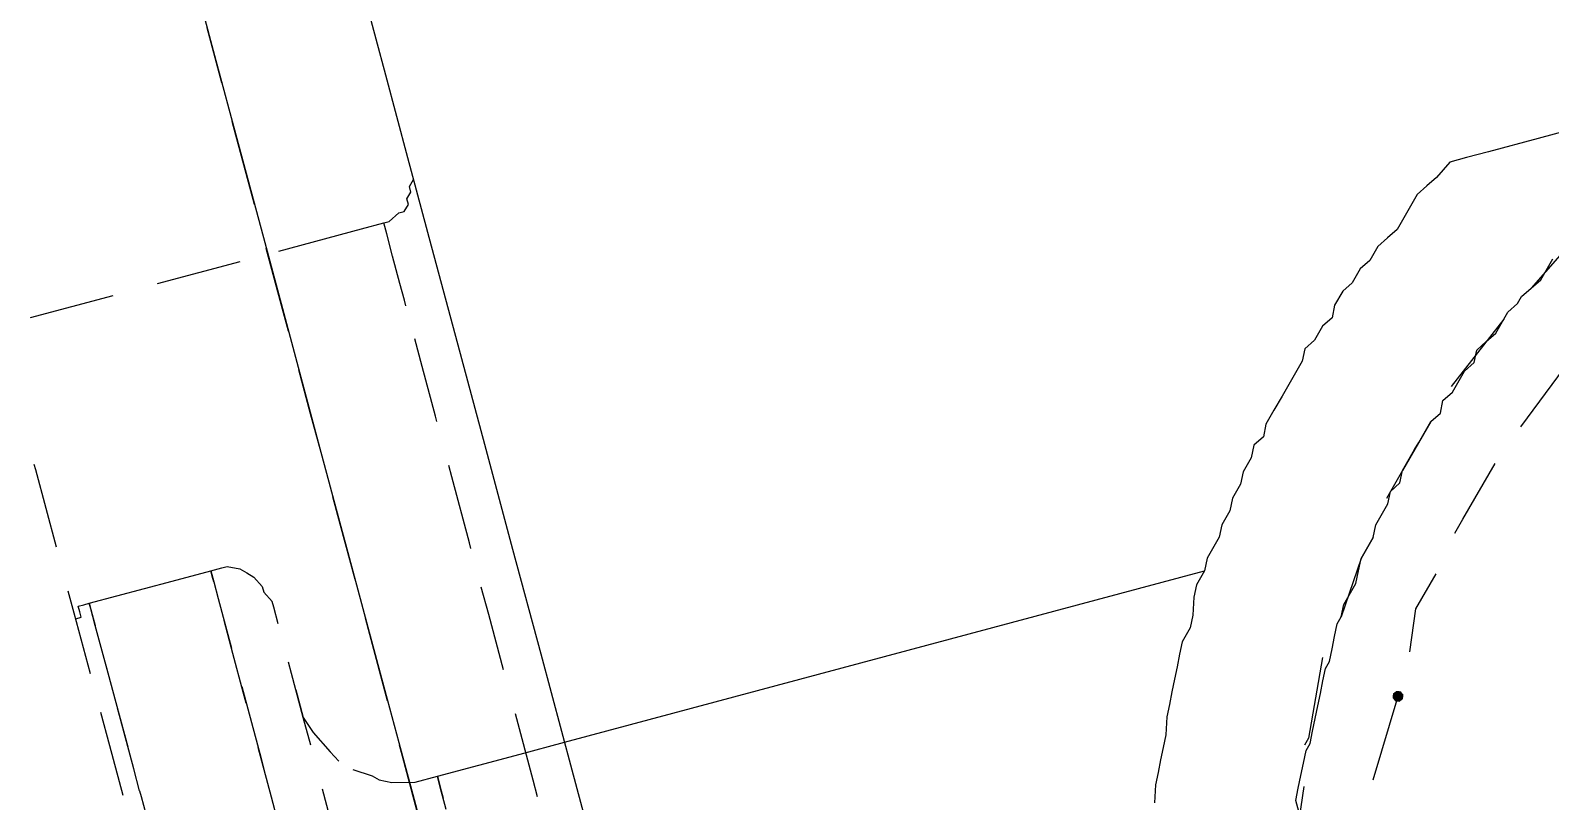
# Model space of a CAD drawing. Header units: millimetres. Extents: x 89051 to 218395, y -330386 to -125649.
# Drawn here: x 90745.23 to 90777.4, y -128394.81 to -128378.49 of the extents above; entities that cross this region are included whole.
import ezdxf

# ---------------------------------------------------------------- set-up
doc = ezdxf.new("R2010")
doc.units = ezdxf.units.MM
doc.header["$LTSCALE"] = 13
doc.layers.add('C00-00-00', color=7, linetype='Continuous')
doc.layers.add('标注、文本', color=3, linetype='Continuous', lineweight=25)
doc.styles.get("Standard").update_dxf_attribs({"font": 'gbenor.shx', "bigfont": 'gbcbig.shx'})
doc.dimstyles.new('1-15', dxfattribs={"dimscale": 20, "dimtxt": 3.5, "dimasz": 2, "dimexe": 1.5, "dimexo": 0.5, "dimgap": 0.5, "dimtad": 1, "dimtoh": 1, "dimdec": 1, "dimdsep": 46, "dimtxsty": 'Standard', "dimcen": 2.5, "dimclrd": 3, "dimclre": 3, "dimclrt": 3, "dimadec": 0, "dimazin": 2, "dimtfac": 1, "dimtdec": 1, "dimtmove": 0, "dimatfit": 2, "dimfxl": 1, "dimarcsym": 0})

# ---------------------------------------------------------------- blocks, each defined once
blk = doc.blocks.new('225635')
at = {"layer": 'C00-00-00'}
h = blk.add_hatch(color=256, dxfattribs=at)
h.dxf.hatch_style = 2
h.paths.add_polyline_path([(72500.49, -125601.628), (72500.404, -125601.663), (72500.369, -125601.749), (72500.404, -125601.834), (72500.49, -125601.87), (72500.575, -125601.834), (72500.611, -125601.749), (72500.575, -125601.663)])
at = {"layer": 'C00-00-00', "lineweight": 15}
for points in [[(72479.797, -125571.497), (72479.797, -125571.739), (72479.797, -125572.223), (72479.797, -125572.828), (72479.797, -125573.554), (72479.797, -125574.643), (72479.797, -125575.732), (72479.797, -125577.063), (72479.797, -125578.636), (72479.797, -125580.331), (72479.797, -125582.146), (72479.797, -125584.082), (72479.797, -125586.139), (72479.797, -125588.438), (72479.797, -125590.737), (72479.797, -125593.157), (72479.797, -125595.699), (72479.797, -125598.361), (72479.797, -125601.023)], [(72483.186, -125574.764), (72483.186, -125574.885), (72483.186, -125575.006), (72483.186, -125575.49), (72483.186, -125576.095), (72483.186, -125576.821), (72483.186, -125577.91), (72483.186, -125578.999), (72483.186, -125580.331), (72483.186, -125581.904), (72483.186, -125583.477), (72483.186, -125585.292), (72483.186, -125587.228), (72483.186, -125589.406), (72483.186, -125591.584), (72483.186, -125593.883), (72483.186, -125596.183), (72483.186, -125598.724), (72483.186, -125601.265)], [(72479.797, -125582.751), (72479.797, -125581.541)], [(72479.797, -125585.413), (72479.797, -125583.598)], [(72482.944, -125586.139), (72483.065, -125586.018)], [(72483.065, -125585.897), (72483.186, -125585.776)], [(72483.065, -125586.018), (72483.065, -125585.897)], [(72479.797, -125587.712), (72479.797, -125586.381)], [(72482.46, -125586.502), (72482.702, -125586.381)], [(72482.702, -125586.381), (72482.823, -125586.381)], [(72482.823, -125586.381), (72482.944, -125586.26)], [(72482.944, -125586.26), (72482.944, -125586.139)], [(72474.594, -125586.502), (72476.409, -125586.502)], [(72477.377, -125586.502), (72479.192, -125586.502)], [(72480.039, -125586.502), (72481.854, -125586.502)], [(72481.854, -125586.502), (72482.339, -125586.502)], [(72482.339, -125586.502), (72482.46, -125586.502)], [(72482.339, -125586.744), (72482.339, -125586.502)], [(72482.339, -125587.228), (72482.339, -125586.744)], [(72482.339, -125587.833), (72482.339, -125587.228)], [(72479.797, -125588.196), (72479.797, -125587.712)], [(72482.339, -125588.196), (72482.339, -125587.833)], [(72482.339, -125588.317), (72482.339, -125588.196)], [(72479.797, -125590.011), (72479.797, -125589.043)], [(72482.339, -125589.648), (72482.339, -125589.043)], [(72473.868, -125589.648), (72473.868, -125589.527)], [(72473.868, -125590.495), (72473.868, -125589.648)], [(72482.339, -125590.737), (72482.339, -125589.648)], [(72479.797, -125590.858), (72479.797, -125590.011)], [(72473.868, -125591.342), (72473.868, -125590.495)], [(72482.339, -125590.858), (72482.339, -125590.737)], [(72504.483, -125591.1), (72504.12, -125591.342), (72503.878, -125591.463), (72503.636, -125591.584), (72503.394, -125591.826), (72503.273, -125591.947), (72503.031, -125592.189), (72502.789, -125592.31), (72502.547, -125592.431), (72502.305, -125592.673), (72502.063, -125592.794), (72501.821, -125593.036), (72501.579, -125593.157), (72501.337, -125593.399), (72501.216, -125593.641), (72500.974, -125593.762), (72500.732, -125594.004), (72500.49, -125594.125), (72500.369, -125594.367), (72500.127, -125594.609), (72499.885, -125594.851), (72499.764, -125594.972), (72499.522, -125595.214), (72499.28, -125595.457), (72499.159, -125595.699), (72498.917, -125595.82), (72498.796, -125596.062), (72498.554, -125596.304), (72498.433, -125596.546), (72498.191, -125596.788), (72498.07, -125597.03), (72497.827, -125597.272), (72497.706, -125597.514), (72497.464, -125597.756), (72497.343, -125597.877), (72497.222, -125598.119), (72496.98, -125598.361), (72496.859, -125598.603), (72496.738, -125598.966), (72496.617, -125599.208), (72496.375, -125599.45), (72496.254, -125599.692), (72496.133, -125599.934), (72496.012, -125600.176), (72495.891, -125600.418), (72495.77, -125600.66), (72495.649, -125600.902), (72495.528, -125601.265), (72495.407, -125601.507), (72495.286, -125601.749), (72495.165, -125601.991), (72495.044, -125602.233), (72494.923, -125602.596)], [(72497.827, -125603.564), (72497.827, -125603.322), (72497.948, -125603.08), (72498.07, -125602.838), (72498.191, -125602.596), (72498.312, -125602.354), (72498.433, -125602.233), (72498.554, -125601.991), (72498.675, -125601.749), (72498.796, -125601.507), (72498.917, -125601.265), (72499.038, -125601.023), (72499.159, -125600.781), (72499.28, -125600.66), (72499.401, -125600.418), (72499.522, -125600.176), (72499.643, -125599.934), (72499.764, -125599.813), (72499.885, -125599.571), (72500.127, -125599.329), (72500.248, -125599.208), (72500.369, -125598.966), (72500.49, -125598.724), (72500.732, -125598.482), (72500.853, -125598.361), (72500.974, -125598.119), (72501.095, -125597.998), (72501.337, -125597.756), (72501.458, -125597.514), (72501.7, -125597.393), (72501.821, -125597.151), (72501.942, -125597.03), (72502.184, -125596.788), (72502.305, -125596.667), (72502.547, -125596.425), (72502.668, -125596.304), (72502.91, -125596.183), (72503.031, -125595.941), (72503.273, -125595.82), (72503.515, -125595.578), (72503.636, -125595.457), (72503.878, -125595.336), (72503.999, -125595.093), (72504.241, -125594.972), (72504.483, -125594.851), (72504.604, -125594.73), (72504.846, -125594.488), (72505.088, -125594.367), (72505.209, -125594.246), (72505.451, -125594.125), (72505.693, -125594.004), (72505.935, -125593.762), (72506.056, -125593.641)], [(72512.106, -125591.1), (72509.807, -125591.1), (72507.629, -125591.1), (72506.419, -125591.1), (72505.33, -125591.1), (72504.846, -125591.1), (72504.483, -125591.1)], [(72479.797, -125592.431), (72479.797, -125591.826)], [(72482.339, -125592.068), (72482.339, -125591.826)], [(72482.339, -125593.52), (72482.339, -125592.068)], [(72473.868, -125592.794), (72473.868, -125592.31)], [(72479.797, -125593.641), (72479.797, -125592.431)], [(72473.868, -125594.125), (72473.868, -125592.794)], [(72473.989, -125592.794), (72473.989, -125592.673)], [(72473.989, -125592.673), (72474.11, -125592.673)], [(72473.989, -125592.915), (72473.989, -125592.794)], [(72474.11, -125592.673), (72474.231, -125592.673)], [(72474.231, -125592.673), (72476.046, -125592.673)], [(72474.231, -125592.794), (72474.231, -125592.673)], [(72474.231, -125592.673), (72474.231, -125592.915)], [(72474.231, -125593.157), (72474.231, -125592.794)], [(72476.046, -125592.673), (72476.893, -125592.673)], [(72476.893, -125592.673), (72477.135, -125592.673)], [(72476.893, -125592.794), (72476.893, -125592.673)], [(72476.893, -125592.673), (72476.893, -125592.915)], [(72476.893, -125592.915), (72476.893, -125592.794)], [(72477.135, -125592.673), (72477.256, -125592.673)], [(72477.256, -125592.673), (72477.498, -125592.794)], [(72477.498, -125592.794), (72477.619, -125592.915)], [(72473.868, -125592.915), (72473.989, -125592.915)], [(72474.231, -125592.915), (72474.231, -125593.157)], [(72476.893, -125592.915), (72476.893, -125593.278)], [(72477.619, -125592.915), (72477.74, -125593.036)], [(72477.74, -125593.036), (72477.861, -125593.278)], [(72474.231, -125593.641), (72474.231, -125593.157)], [(72476.893, -125593.278), (72476.893, -125593.883)], [(72477.861, -125593.278), (72477.861, -125593.399)], [(72477.861, -125593.399), (72477.982, -125593.641)], [(72506.54, -125593.399), (72505.451, -125594.125)], [(72474.231, -125594.125), (72474.231, -125593.641)], [(72476.893, -125594.488), (72476.893, -125593.762)], [(72477.982, -125593.762), (72477.982, -125593.641)], [(72477.982, -125594.125), (72477.982, -125593.762)], [(72482.339, -125593.641), (72482.339, -125593.52)], [(72474.231, -125594.004), (72474.231, -125594.851)], [(72476.893, -125593.883), (72476.893, -125594.367)], [(72476.893, -125595.336), (72476.893, -125594.488)], [(72479.797, -125594.851), (72479.797, -125594.488)], [(72482.339, -125595.093), (72482.339, -125594.488)], [(72504.725, -125594.609), (72503.273, -125595.699)], [(72473.868, -125595.699), (72473.868, -125594.972)], [(72474.231, -125594.851), (72474.231, -125595.82)], [(72474.231, -125595.214), (72474.231, -125594.972)], [(72477.982, -125595.214), (72477.982, -125594.972)], [(72479.797, -125596.304), (72479.797, -125594.851)], [(72474.231, -125596.304), (72474.231, -125595.214)], [(72476.893, -125595.214), (72476.893, -125595.699)], [(72476.893, -125595.578), (72476.893, -125595.336)], [(72477.982, -125596.183), (72477.982, -125595.214)], [(72482.339, -125596.304), (72482.339, -125595.093)], [(72473.868, -125596.788), (72473.868, -125595.699)], [(72476.893, -125595.699), (72476.893, -125596.788)], [(72477.982, -125595.578), (72477.982, -125596.183)], [(72504.483, -125596.909), (72505.693, -125595.941)], [(72474.231, -125596.788), (72474.231, -125596.304)], [(72477.982, -125596.788), (72477.982, -125596.183)], [(72477.982, -125596.183), (72478.103, -125596.546)], [(72502.668, -125596.304), (72501.821, -125597.151)], [(72476.893, -125597.635), (72476.893, -125596.546)], [(72478.103, -125596.546), (72478.345, -125597.03)], [(72474.231, -125596.788), (72474.231, -125596.909)], [(72474.231, -125596.909), (72474.231, -125598.24)], [(72476.893, -125596.788), (72476.893, -125597.03)], [(72478.345, -125597.03), (72478.466, -125597.272)], [(72479.797, -125597.514), (72479.797, -125597.272)], [(72482.339, -125598.724), (72482.339, -125597.272)], [(72501.821, -125597.151), (72501.337, -125597.635)], [(72476.893, -125598.361), (72476.893, -125597.635)], [(72478.708, -125597.514), (72479.071, -125597.756)], [(72479.797, -125599.087), (72479.797, -125597.514)], [(72502.789, -125598.482), (72503.757, -125597.514)], [(72477.982, -125598.361), (72477.982, -125597.756)], [(72479.071, -125597.756), (72479.192, -125597.877)], [(72479.192, -125597.877), (72479.434, -125597.998)], [(72479.434, -125597.998), (72479.918, -125598.119)], [(72479.918, -125598.119), (72480.402, -125598.119)], [(72480.402, -125598.119), (72482.218, -125598.119)], [(72480.402, -125598.361), (72480.402, -125598.119)], [(72480.402, -125598.119), (72480.402, -125598.361)], [(72482.218, -125598.119), (72483.186, -125598.119)], [(72483.186, -125598.119), (72497.222, -125598.119)], [(72480.402, -125598.845), (72480.402, -125598.361)], [(72480.402, -125598.361), (72480.402, -125598.603)], [(72500.853, -125598.361), (72500.49, -125598.724)], [(72502.547, -125598.724), (72502.789, -125598.482)], [(72482.339, -125599.087), (72482.339, -125598.724)], [(72500.49, -125598.724), (72499.764, -125599.813)], [(72501.337, -125600.055), (72501.942, -125599.45)], [(72500.974, -125600.902), (72501.337, -125600.055)], [(72499.159, -125600.539), (72498.433, -125602.112)], [(72499.522, -125603.322), (72500.49, -125601.749)], [(72498.433, -125602.112), (72498.312, -125602.233)], [(72498.07, -125603.08), (72497.706, -125603.927)]]:
    blk.add_lwpolyline(points, dxfattribs=at)
blk = doc.blocks.new('*D535')
at = {"layer": 'Defpoints', "color": 0, "transparency": 16777216}
for p in [(90832.237, -128386.823), (90697.877, -128422.824), (91011.015, -128531.206), (90697.877, -128544.927), (90832.237, -128580.928)]:
    blk.add_point(p, dxfattribs=at)
at = {"layer": '标注、文本', "color": 3, "lineweight": -2, "transparency": 16777216}
for p, q in [((90841.896, -128384.235), (91023.555, -128335.559)), ((90841.896, -128583.517), (91023.555, -128632.192))]:
    blk.add_line(p, q, dxfattribs=at)
blk.add_arc((90470.031, -128483.876), 543.051, 349.22124, 10.77876, dxfattribs=at)
at = {"layer": '标注、文本', "color": 3, "transparency": 16777216}
for points in [[(90997.002, -128383.803), (91009.999, -128380.829), (90994.578, -128343.324)], [(91009.999, -128586.923), (90997.002, -128583.948), (90994.578, -128624.428)]]:
    blk.add_solid(points, dxfattribs=at)
at = {"layer": '标注、文本', "color": 3, "transparency": 16777216, "insert": (90968.082, -128483.876), "char_height": 70, "attachment_point": 5, "rotation": 90}
blk.add_mtext('30°', dxfattribs=at)

msp = doc.modelspace()

# ---------------------------------------------------------------- block references
at = {"layer": '标注、文本', "rotation": 14.99999999996748}
msp.add_blockref('225635', (-11764.027, -25835.138), dxfattribs=at)

# ---------------------------------------------------------------- dimensions: what is measured, and where the dimension line sits
at = {"layer": '标注、文本'}
dim = msp.add_angular_dim_2l(base=(91011.015, -128531.206), line1=((90697.877, -128544.927), (90832.237, -128580.928)), line2=((90697.877, -128422.824), (90832.237, -128386.823)), dimstyle='1-15', dxfattribs=at)
dim.commit()
dim.dimension.update_dxf_attribs({"geometry": '*D535', "text_midpoint": (90968.082, -128483.876)})

doc.saveas('drawing.dxf')
